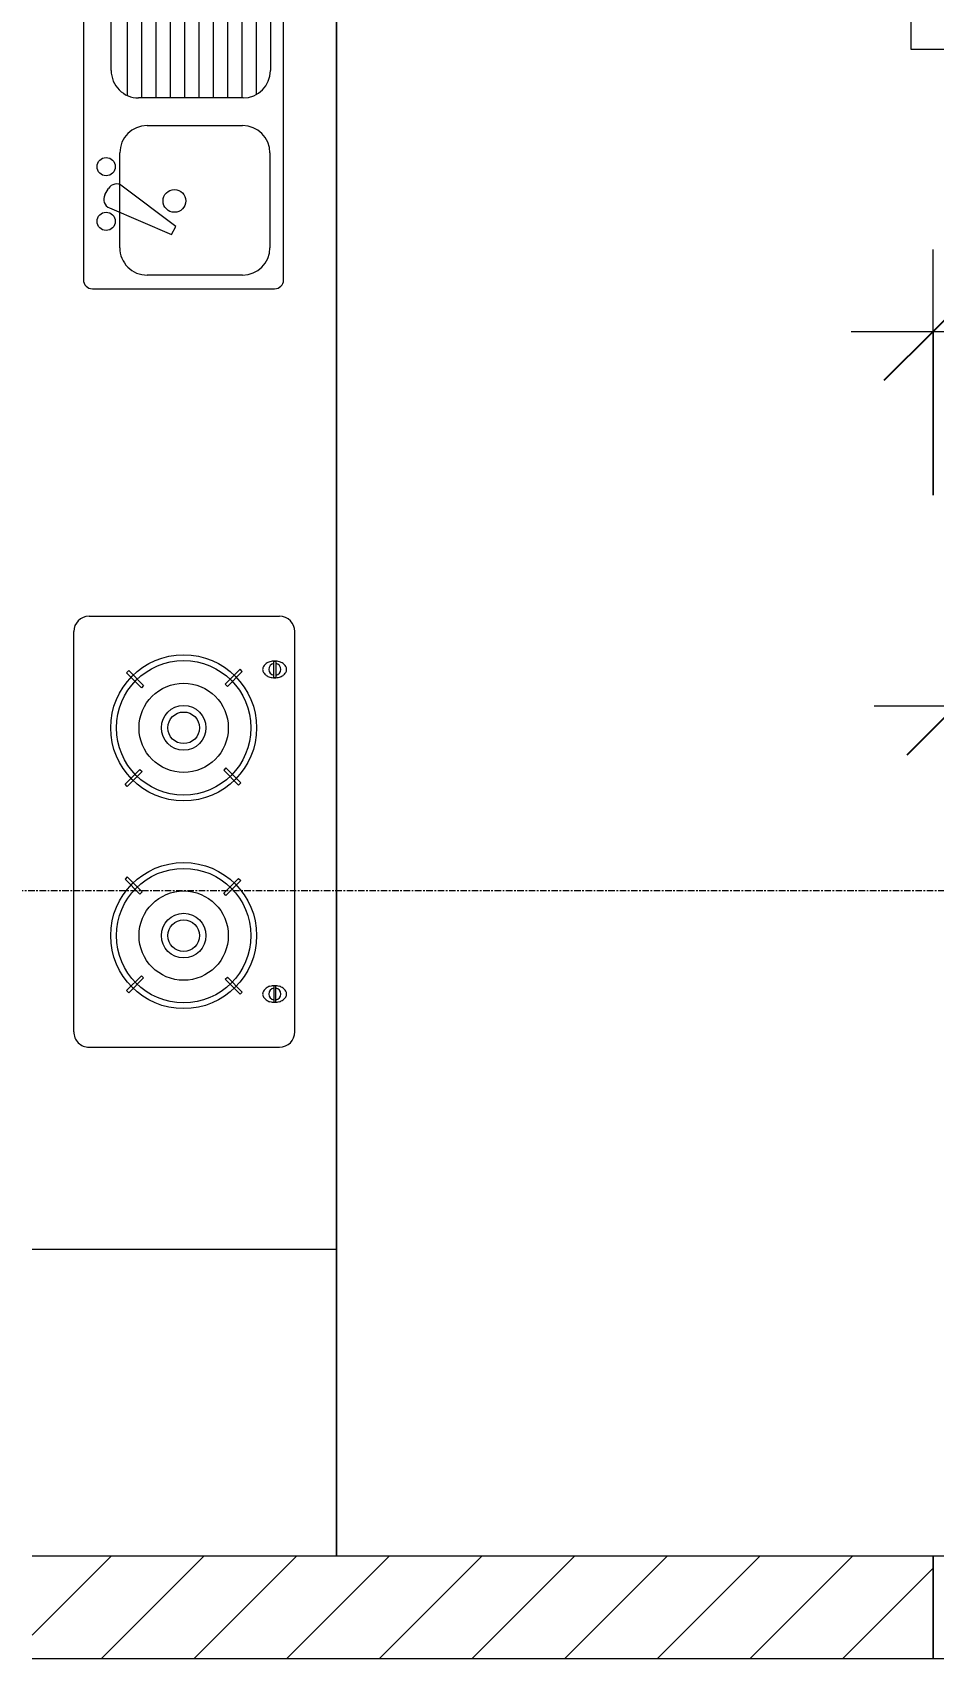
# Model space of a CAD drawing. Header units: millimetres. Extents: x 962 to 239635, y -15958 to 82755.
# Drawn here: x 131004 to 132764, y 35537 to 38713 of the extents above; entities that cross this region are included whole.
import ezdxf

# ---------------------------------------------------------------- set-up
doc = ezdxf.new("R2010")
doc.units = ezdxf.units.MM
doc.linetypes.add('Grid Line', pattern=[22.225, 12.7, -3.175, 3.175, -3.175])
for name, color, linetype, lineweight in [('0-1', 7, 'Continuous', 5), ('A-ANNO-DIMS', 211, 'Continuous', 9), ('A-ANNO-DIMS-160', 211, 'Continuous', 9), ('A-DETL-GENF-2', 1, 'Continuous', 9), ('A-DOOR-4', 1, 'Continuous', 9), ('A-DOOR-FRAM-1', 1, 'Continuous', 9), ('A-WALL-3', 113, 'Continuous', 18), ('A-WALL-PATT-2', 111, 'Continuous', 9), ('I-FURN', 30, 'Continuous', 9), ('I-FURN-1', 254, 'Continuous', 9), ('S-GRID-1', 1, 'Grid Line', 9)]:
    doc.layers.add(name, color=color, linetype=linetype, lineweight=lineweight)
doc.styles.add('UTM Avo', font='UTM Avo.ttf', dxfattribs={"width": 0.9, "height": 400})
doc.dimstyles.new('1_Dim_chi_tiet_2_5', dxfattribs={"dimscale": 304.8, "dimtxt": 399.720379, "dimasz": 0.629921, "dimexe": 0.524934, "dimexo": 0.0625, "dimgap": 0.052493, "dimtad": 1, "dimdec": 0, "dimrnd": 5, "dimzin": 0, "dimdsep": 46, "dimtxsty": 'UTM Avo', "dimblk1": 'OBLIQUE', "dimblk2": 'OBLIQUE', "dimsah": 1, "dimcen": 0.09, "dimdle": 0.524934, "dimazin": 0, "dimtfac": 1, "dimtdec": 4, "dimtix": 1, "dimtmove": 0, "dimatfit": 3, "dimfxl": 1.049869, "dimfxlon": 1, "dimtvp": 1, "dimtolj": 1, "dimtzin": 0, "dimarcsym": 2})

# ---------------------------------------------------------------- blocks, each defined once
blk = doc.blocks.new('HE BEP A - HE BEP A-V101-TKCS_MB TẦNG 2')
at = {"layer": 'I-FURN'}
for p, q in [((4303.1, -11), (765.9, -11)), ((3703.5, -605.3), (3703.5, -11)), ((3279.1, -92.2), (2497.5, -92.2)), ((1810.5, -114.2), (965.9, -114.2)), ((2467.5, -494.2), (2467.5, -122.2)), ((3309.1, -494.2), (3309.1, -122.2)), ((1028.4, -139.9), (1401.8, -139.9)), ((1562.5, -140.8), (1747.9, -140.8)), ((1828, -487.8), (1828, -131.7)), ((2555.1, -129.3), (2587.6, -129.3)), ((2555.1, -133.3), (2555.1, -129.3)), ((2587.6, -133.3), (2555.1, -133.3)), ((2587.6, -129.3), (2587.6, -133.3)), ((3189, -129.3), (3189, -133.3)), ((3221.5, -129.3), (3189, -129.3)), ((3189, -133.3), (3221.5, -133.3)), ((3221.5, -133.3), (3221.5, -129.3)), ((981.5, -167.9), (1448.7, -167.9)), ((975, -195.9), (1455.1, -195.9)), ((1455.1, -193.3), (1455.1, -397.7)), ((1509.1, -380.9), (1509.1, -194.2)), ((1801.3, -194.2), (1801.3, -380.9)), ((2575.3, -194.9), (2570.9, -199.3)), ((2570.9, -199.3), (2600, -228.4)), ((2604.4, -224), (2575.3, -194.9)), ((2792.8, -197.7), (2763.7, -226.8)), ((2768.1, -231.2), (2797.2, -202)), ((2797.2, -202), (2792.8, -197.7)), ((2979.4, -202), (2983.8, -197.7)), ((3008.5, -231.2), (2979.4, -202)), ((2983.8, -197.7), (3012.9, -226.8)), ((3172.2, -224), (3201.4, -194.9)), ((3205.8, -199.3), (3176.6, -228.4)), ((3201.4, -194.9), (3205.8, -199.3)), ((975, -223.9), (1455.1, -223.9)), ((975, -251.9), (1455.1, -251.9)), ((2600, -228.4), (2604.4, -224)), ((2763.7, -226.8), (2768.1, -231.2)), ((3012.9, -226.8), (3008.5, -231.2)), ((3176.6, -228.4), (3172.2, -224)), ((975, -279.9), (1455.1, -279.9)), ((975, -307.9), (1455.1, -307.9)), ((975, -335.9), (1455.1, -335.9)), ((1706.2, -324.4), (1627.3, -429.4)), ((1670.1, -454.1), (1721.6, -333.3)), ((1721.6, -333.3), (1706.2, -324.4)), ((975, -363.9), (1455.1, -363.9)), ((975, -391.9), (1455.1, -391.9)), ((2573.6, -416.8), (2602.8, -387.7)), ((2607.1, -392.1), (2578, -421.2)), ((2602.8, -387.7), (2607.1, -392.1)), ((2766.5, -394.9), (2770.8, -390.5)), ((2795.6, -424), (2766.5, -394.9)), ((2770.8, -390.5), (2800, -419.6)), ((3005.8, -390.5), (2976.7, -419.6)), ((2981.1, -424), (3010.2, -394.9)), ((3010.2, -394.9), (3005.8, -390.5)), ((3173.9, -387.7), (3169.5, -392.1)), ((3169.5, -392.1), (3198.6, -421.2)), ((3203, -416.8), (3173.9, -387.7)), ((979.9, -419.9), (1450.3, -419.9)), ((1747.9, -434.2), (1562.5, -434.2)), ((2578, -421.2), (2573.6, -416.8)), ((2800, -419.6), (2795.6, -424)), ((2976.7, -419.6), (2981.1, -424)), ((3198.6, -421.2), (3203, -416.8)), ((1401.8, -451.1), (1028.4, -451.1)), ((1644.6, -463.3), (1632.2, -456.1)), ((965.9, -505.3), (1810.5, -505.3)), ((3279.1, -524.2), (2497.5, -524.2))]:
    blk.add_line(p, q, dxfattribs=at)
for centre, radius in [((2685.4, -309.4), 142.6), ((2685.4, -309.4), 131.3), ((3091.2, -309.4), 142.6), ((3091.2, -309.4), 131.3), ((2685.4, -309.4), 87.2), ((3091.2, -309.4), 87.2), ((2685.4, -309.4), 43.6), ((2685.4, -309.4), 30.9), ((3091.2, -309.4), 43.6), ((3091.2, -309.4), 30.9), ((1656.3, -327.5), 22.2), ((1589.4, -460.9), 17.8), ((1696.1, -460.9), 17.8)]:
    blk.add_circle(centre, radius, dxfattribs=at)
for centre, radius, start, end in [((2497.5, -122.2), 30, 90, 180), ((3279.1, -122.2), 30, 360, 90), ((1810.5, -131.7), 17.5, 0, 90), ((2588.6, -131.7), 33.5, 163.9419, 180), ((2580.1, -129.2), 24.7, 145.204, 163.9419), ((2571.3, -131.3), 11.6, 9.7177, 170.2823), ((2574.8, -125.5), 18.1, 120.7976, 145.204), ((2571.4, -119.8), 11.5, 90, 120.7976), ((2571.4, -119.8), 11.5, 59.2024, 90), ((2568, -125.5), 18.1, 34.796, 59.2024), ((2562.6, -129.2), 24.7, 16.0581, 34.796), ((2554.1, -131.7), 33.5, 0, 16.0581), ((3222.5, -131.7), 33.5, 163.9419, 180), ((3214, -129.2), 24.7, 145.204, 163.9419), ((3208.7, -125.5), 18.1, 120.7976, 145.204), ((3205.3, -131.3), 11.6, 9.7177, 170.2823), ((3205.3, -119.8), 11.5, 90, 120.7976), ((3205.3, -119.8), 11.5, 59.2024, 90), ((3201.9, -125.5), 18.1, 34.796, 59.2024), ((3196.5, -129.2), 24.7, 16.0581, 34.796), ((3188, -131.7), 33.5, 0, 16.0581), ((1401.8, -193.3), 53.3, 0, 90), ((1562.5, -194.2), 53.3, 90, 180), ((1747.9, -194.2), 53.3, 0, 90), ((2588.6, -131.7), 33.5, 180, 196.0581), ((2580.1, -134.1), 24.7, 196.0581, 214.796), ((2571.3, -131.3), 11.6, 189.9102, 350.0898), ((2574.8, -137.9), 18.1, 214.796, 239.2024), ((2571.4, -143.6), 11.5, 239.2024, 270), ((2571.4, -143.6), 11.5, 270, 300.7976), ((2568, -137.9), 18.1, 300.7976, 325.204), ((2562.6, -134.1), 24.7, 325.204, 343.9419), ((2554.1, -131.7), 33.5, 343.9419, 0), ((3222.5, -131.7), 33.5, 180, 196.0581), ((3214, -134.1), 24.7, 196.0581, 214.796), ((3208.7, -137.9), 18.1, 214.796, 239.2024), ((3205.3, -131.3), 11.6, 189.9102, 350.0898), ((3205.3, -143.6), 11.5, 239.2024, 270), ((3205.3, -143.6), 11.5, 270, 300.7976), ((3201.9, -137.9), 18.1, 300.7976, 325.204), ((3196.5, -134.1), 24.7, 325.204, 343.9419), ((3188, -131.7), 33.5, 343.9419, 0), ((1562.5, -380.9), 53.3, 180, 270), ((1747.9, -380.9), 53.3, 270, 0), ((1401.8, -397.7), 53.3, 270, 0), ((1641, -440.7), 17.8, 140.5382, 240.0479), ((1653.4, -447.9), 17.8, 240.0479, 339.4621), ((1810.5, -487.8), 17.5, 270, 0), ((2497.5, -494.2), 30, 180, 270), ((3279.1, -494.2), 30, 270, 0)]:
    blk.add_arc(centre, radius, start, end, dxfattribs=at)
at = {"layer": 'I-FURN-1'}
blk.add_line((3.5, -11), (4303.1, -11), dxfattribs=at)
blk = doc.blocks.new('RES_BAN AN 1 - RES_BAN AN 1-901196-TKCS_MB TẦNG 2')
at = {"layer": 'I-FURN-1'}
for p, q in [((-425, 0), (-425, -1275)), ((425, 0), (-425, 0)), ((425, -1275), (425, 0)), ((-761.9, -113.5), (-809.6, -115.1)), ((-809.6, -115.1), (-809.6, -536.9)), ((-761.9, -113.5), (-425, -102.3)), ((-761.9, -538.5), (-761.9, -113.5)), ((-761.9, -538.5), (-761.9, -113.5)), ((-425, -102.3), (-425, -549.7)), ((425, -102.3), (425, -549.7)), ((761.9, -113.5), (425, -102.3)), ((761.9, -538.5), (761.9, -113.5)), ((761.9, -113.5), (761.9, -538.5)), ((809.6, -115.1), (761.9, -113.5)), ((809.6, -536.9), (809.6, -115.1)), ((-809.6, -536.9), (-761.9, -538.5)), ((-425, -549.7), (-761.9, -538.5)), ((425, -549.7), (761.9, -538.5)), ((761.9, -538.5), (809.6, -536.9)), ((-809.6, -745.3), (-761.9, -743.8)), ((-809.6, -1167.2), (-809.6, -745.3)), ((-761.9, -743.8), (-425, -732.5)), ((-761.9, -1168.8), (-761.9, -743.8)), ((-761.9, -743.8), (-761.9, -1168.8)), ((-425, -732.5), (-425, -1180)), ((425, -732.5), (425, -1180)), ((761.9, -743.8), (425, -732.5)), ((761.9, -743.8), (809.6, -745.3)), ((761.9, -1168.8), (761.9, -743.8)), ((761.9, -1168.8), (761.9, -743.8)), ((809.6, -745.3), (809.6, -1167.2)), ((-761.9, -1168.8), (-809.6, -1167.2)), ((-425, -1180), (-761.9, -1168.8)), ((425, -1180), (761.9, -1168.8)), ((809.6, -1167.2), (761.9, -1168.8)), ((-425, -1275), (425, -1275))]:
    blk.add_line(p, q, dxfattribs=at)
blk = doc.blocks.new('NCV_TKTC_TANG 2_rvt-1-TKCS_MB TẦNG 2')
at = {"layer": 'I-FURN-1', "rotation": 269.9999999999999}
for name, p in [('HE BEP A - HE BEP A-V101-TKCS_MB TẦNG 2', (69857.9, 40040.4)), ('RES_BAN AN 1 - RES_BAN AN 1-901196-TKCS_MB TẦNG 2', (72244.3, 39105.7))]:
    blk.add_blockref(name, p, dxfattribs=at)
blk = doc.blocks.new('FD_05 - FD_05-1000x2200mm-835434-TKCS_MB TẦNG 2')
at = {"layer": 'A-DETL-GENF-2'}
for p, q in [((470, 100), (470, 1120)), ((470, 1120), (510, 1120)), ((510, 1120), (510, 100)), ((510, 100), (470, 100))]:
    blk.add_line(p, q, dxfattribs=at)
blk.add_arc((510, 100), 1020, 92.2475, 180, dxfattribs=at)
at = {"layer": 'A-DOOR-FRAM-1'}
for p, q in [((-510, 100), (-545, 100)), ((-545, 100), (-545, -100)), ((-510, 60), (-510, 100)), ((545, 100), (510, 100)), ((510, 100), (510, 60)), ((545, -100), (545, 100)), ((-500, 60), (-510, 60)), ((-500, -100), (-500, 60)), ((510, 60), (500, 60)), ((500, 60), (500, -100)), ((-545, -100), (-500, -100)), ((500, -100), (545, -100))]:
    blk.add_line(p, q, dxfattribs=at)
blk = doc.blocks.new('DIMBLOCK94-TKCS_MB TẦNG 2')
at = {"layer": 'A-ANNO-DIMS-160'}
for p, q in [((132763.5, 37809.1), (132763.5, 38289.1)), ((133853.5, 37809.1), (133853.5, 38289.1)), ((132603.5, 38129.1), (134013.5, 38129.1)), ((132763.5, 38129.1), (132763.5, 37809.1)), ((133853.5, 38129.1), (133853.5, 37809.1))]:
    blk.add_line(p, q, dxfattribs=at)
at = {"layer": 'A-ANNO-DIMS-160', "lineweight": 25}
for p, q in [((132763.5, 38129.1), (132859.5, 38225.1)), ((133853.5, 38129.1), (133949.5, 38225.1)), ((132763.5, 38129.1), (132667.5, 38033.1)), ((133853.5, 38129.1), (133757.5, 38033.1))]:
    blk.add_line(p, q, dxfattribs=at)
at = {"layer": 'A-ANNO-DIMS-160', "color": 0, "insert": (132760.7, 38648.7), "char_height": 400, "width": 1314.636, "attachment_point": 1, "line_spacing_factor": 1.110334, "style": 'UTM Avo'}
blk.add_mtext('1090', dxfattribs=at)
blk = doc.blocks.new('_Oblique')
at = {"color": 0, "linetype": 'ByBlock', "lineweight": -2}
blk.add_line((-0.5, -0.5), (0.5, 0.5), dxfattribs=at)
blk = doc.blocks.new('DIMBLOCK142-TKCS_MB TẦNG 2')
at = {"layer": 'A-ANNO-DIMS-160'}
for p, q in [((132808.5, 37077.7), (132808.5, 37557.7)), ((133808.5, 37077.7), (133808.5, 37557.7)), ((132648.5, 37397.7), (133968.5, 37397.7)), ((132808.5, 37397.7), (132808.5, 37077.7)), ((133808.5, 37397.7), (133808.5, 37077.7))]:
    blk.add_line(p, q, dxfattribs=at)
at = {"layer": 'A-ANNO-DIMS-160', "lineweight": 25}
for p, q in [((132808.5, 37397.7), (132904.5, 37493.7)), ((133808.5, 37397.7), (133904.5, 37493.7)), ((132808.5, 37397.7), (132712.5, 37301.7)), ((133808.5, 37397.7), (133712.5, 37301.7))]:
    blk.add_line(p, q, dxfattribs=at)
at = {"layer": 'A-ANNO-DIMS-160', "color": 0, "insert": (132760.7, 37917.4), "char_height": 400, "width": 1314.636, "attachment_point": 1, "line_spacing_factor": 1.110334, "style": 'UTM Avo'}
blk.add_mtext('1000', dxfattribs=at)

msp = doc.modelspace()

# ---------------------------------------------------------------- hatches: boundary and pattern name
at = {"layer": 'A-WALL-PATT-2'}
h = msp.add_hatch(dxfattribs=at)
h.set_pattern_fill('FP_1', color=256, style=0, pattern_type=2)
h.set_pattern_definition([(45, (61750.9, 0), (-90.50967, 90.50967), [])])
h.paths.add_polyline_path([(138822.2, 35537.4), (139003.5, 35537.4), (139003.5, 35737.4), (136003.8, 35737.4), (136003.8, 35537.4)])
h.paths.add_polyline_path([(135803.8, 35537.4), (135803.8, 35737.4), (133853.5, 35737.4), (133853.5, 35537.4), (135598.1, 35537.4)])
h.paths.add_polyline_path([(127603.8, 35537.4), (127603.8, 35737.4), (122803.5, 35737.4), (122803.5, 35537.4), (127537.6, 35537.4)])
h.paths.add_polyline_path([(127953.5, 35537.4), (127953.5, 35737.4), (127803.8, 35737.4), (127803.8, 35537.4)])
h.paths.add_polyline_path([(129043.5, 35537.4), (130803.5, 35537.4), (130803.5, 35737.4), (129043.5, 35737.4)])
h.paths.add_polyline_path([(132373.9, 35537.4), (132763.5, 35537.4), (132763.5, 35737.4), (131003.5, 35737.4), (131003.5, 35537.4)])
h.paths.add_polyline_path([(120843.5, 35537.4), (122603.5, 35537.4), (122603.5, 35737.4), (120843.5, 35737.4)])
h.paths.add_polyline_path([(119477.2, 35537.4), (119753.5, 35537.4), (119753.5, 35737.4), (118403.5, 35737.4), (118403.5, 35537.4), (118671.2, 35537.4)])
h.paths.add_polyline_path([(117865.2, 35537.4), (118203.5, 35537.4), (118203.5, 35737.4), (114603.5, 35737.4), (114603.5, 35537.4), (116253.1, 35537.4)])
h.paths.add_polyline_path([(113028.9, 35537.4), (113163.5, 35537.4), (113163.5, 35737.4), (111403.8, 35737.4), (111403.8, 35537.4), (111416.8, 35537.4)])
h.paths.add_polyline_path([(114403.5, 35537.4), (114403.5, 35737.4), (114253.5, 35737.4), (114253.5, 35537.4)])
h.paths.add_polyline_path([(111203.8, 35537.4), (111203.8, 35737.4), (106403.5, 35737.4), (106403.5, 35537.4), (110610.8, 35537.4)])

# ---------------------------------------------------------------- linework, layer by layer
at = {"layer": 'A-WALL-3'}
for p, q in [((132763.5, 35737.4), (131003.5, 35737.4)), ((132763.5, 35537.4), (132763.5, 35737.4)), ((131003.5, 35537.4), (132763.5, 35537.4))]:
    msp.add_line(p, q, dxfattribs=at)
at = {"layer": 'S-GRID-1'}
msp.add_line((189415.6, 37036.9), (96253.4, 37036.9), dxfattribs=at)

# ---------------------------------------------------------------- block references
at = {"layer": '0-1'}
msp.add_blockref('NCV_TKTC_TANG 2_rvt-1-TKCS_MB TẦNG 2', (61750.9, 0), dxfattribs=at)
at = {"layer": 'A-DOOR-4'}
msp.add_blockref('FD_05 - FD_05-1000x2200mm-835434-TKCS_MB TẦNG 2', (133308.5, 35637.4), dxfattribs=at)

# ---------------------------------------------------------------- dimensions: what is measured, and where the dimension line sits
at = {"layer": 'A-ANNO-DIMS'}
for base, p1, p2, override, picture, middle in [((133853.5, 38129.1), (132763.5, 37809.1), (133853.5, 37809.1), {"dimpost": '<>', "dimfxl": 1090}, 'DIMBLOCK94-TKCS_MB TẦNG 2', (133308.5, 38352.1)), ((133808.5, 37397.7), (132808.5, 37077.7), (133808.5, 37077.7), {"dimpost": '<>', "dimfxl": 1000}, 'DIMBLOCK142-TKCS_MB TẦNG 2', (133308.5, 37620.7))]:
    dim = msp.add_linear_dim(base=base, p1=p1, p2=p2, dimstyle='1_Dim_chi_tiet_2_5', override=override, dxfattribs=at)
    dim.commit()
    dim.dimension.update_dxf_attribs({"geometry": picture, "text_midpoint": middle})

doc.saveas('drawing.dxf')
